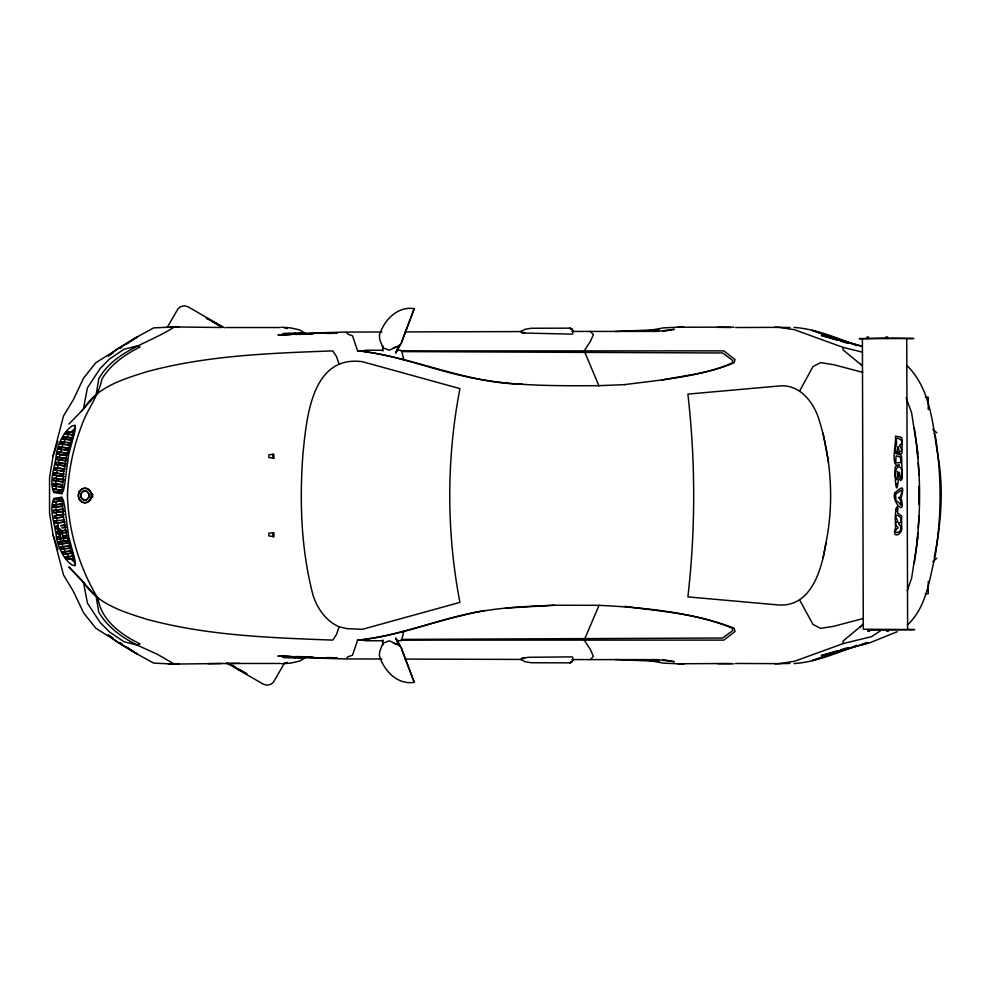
<?xml version="1.0" encoding="UTF-8"?>
<svg xmlns="http://www.w3.org/2000/svg" width="991" height="991" viewBox="0 0 991 991"><rect width="100%" height="100%" fill="white"/><g stroke="black" fill="none" stroke-linecap="round" stroke-linejoin="round"><path stroke-width="1.49" d="M63.263 503.725L53.08 505.175L53.229 507.454L62.693 506.128M295.07 657.962L295.12 656.5M281.32 656.067L283.364 657.59L301.128 658.16L299.183 657.529L299.208 656.637M63.35 500.566L53.204 501.966L54.022 499.551A74.189 1.041 -6.4 0 1 61.876 498.448M735.533 327.525L779.161 327.352L794.497 329.718L843.106 347.395L842.994 349.848L862.269 365.716M914.297 563.012C921.32 518.442 921.32 472.558 914.297 427.988M917.17 540.268L917.765 532.811M918.124 528.203L919.078 515.927M62.693 484.872L53.229 483.546L53.08 485.825L63.263 487.275M62.891 481.874L53.514 480.536L53.725 478.269L64.588 479.793M64.266 476.584L54.022 475.123L54.232 472.856L63.709 474.181L54.232 472.856M55.769 483.881L56.053 480.87L53.514 480.536M56.264 478.603L56.561 475.457L54.022 475.123M56.772 473.202L57.156 470.23L54.629 469.87L55.025 467.641L65.27 469.102M61.665 493.704L63.399 490.632L64.576 485.268L68.652 454.671L74.969 430.961L75.019 425.226L72.021 425.944C63.325 432.386 58.766 442.643 56.45 452.924C55.657 465.696 48.46 480.263 53.886 492.589L61.665 493.704L63.672 472.484L66.868 454.411L75.328 426.291M61.876 530.891L61.876 530.854A20.737 9.476 77.7 0 0 57.751 527.769L58.283 530.272A20.737 9.476 77.7 0 1 62.544 533.369L61.913 531.077M53.08 505.175L55.781 504.828L56.4 501.557M917.901 537.407L911.609 578.236L907.186 590.723M221.439 327.513L174.354 326.931L153.729 327.885L135.47 337.857L95.916 362.694L83.715 377.893L73.309 399.769L63.511 416.022L53.118 455.835L49.55 477.823L49.55 513.177L53.118 535.165L63.511 574.978L73.309 591.231L83.715 613.107L95.916 628.306L135.47 653.143L153.729 663.115L174.354 664.069L239.549 663.326M66.323 458.672L59.386 457.681L59.918 454.621L57.428 454.039L58.159 451.859A74.152 3.63 14.2 0 1 67.363 453.16L68.23 453.321M65.022 465.993L55.57 464.556L56.14 462.339A74.152 1.821 11.2 0 1 65.344 463.652L66.211 463.8M65.926 460.877L56.487 459.366L57.057 457.148A74.152 2.899 13 0 1 66.261 458.461L67.128 458.61M55.025 467.641L57.552 468.049L58.085 465.002M55.967 462.326L58.481 462.809L58.989 459.886M825.924 543.155C834.236 501.954 831.3 458.622 818.702 418.598C813.14 401.504 799.167 383.839 779.149 385.982L687.89 394.108C695.608 461.397 695.608 529.603 687.89 596.892L779.149 605.018C811.79 606.665 821.898 568.661 825.924 543.155L823.075 557.784M401.318 343.22L401.603 341.771M403.907 631.118L401.764 639.406L722.699 638.018L732.807 630.487L732.163 628.158C698.432 613.739 660.7 611.385 624.714 606.393M383.121 346.181L382.353 350.764L383.344 350.69M68.28 450.533L58.853 448.948L59.683 446.78A74.152 3.654 14.3 0 1 68.887 448.093L69.754 448.254M69.841 445.343L60.414 443.745L61.256 441.59A74.152 3.679 14.3 0 1 70.46 442.903M61.343 449.542L60.476 452.441L57.986 451.846M62.904 444.352L61.999 447.375L59.51 446.768M61.876 527.807L61.888 527.782A74.152 1.821 -11.2 0 0 65.344 527.348L66.211 527.2M53.118 455.835L57.936 441.342M339.071 626.82L347.321 628.69L362.409 629.297L459.935 602.379C446.371 532.192 446.371 458.808 459.935 388.621L362.409 361.703C311.063 354.79 306.553 419.131 302.874 454.547C299.455 501.657 301.053 549.671 313.119 595.541C317.566 608.833 325.965 620.985 339.071 626.82L336.531 634.426L332.765 640.112C270.506 637.758 207.33 635.714 146.854 619.288C123.181 611.819 97.143 604.299 83.368 581.705L87.419 603.11L100.141 622.509L109.58 632.035L123.974 641.71L136.944 644.992L157.495 654.37L174.354 664.069M484.797 610.543C441.8 617.678 401.033 635.627 357.615 640.112L352.462 655.286L347.965 656.736L346.379 658.916L381.894 659.027M401.95 340.842L414.052 309.13M71.179 440.252L62.421 438.716L63.424 436.573A74.176 3.729 14.4 0 1 71.971 437.836L72.838 437.985M505.534 608.09L554.576 605.241L599.035 605.315L584.244 640.112L590.339 649.514L593.423 656.376L590.326 659.61L571.795 659.56M395.768 352.833L399.1 345.425L399.745 344.571L395.768 352.833L401.256 343.369L414.238 308.647C397.317 305.959 383.703 320.39 379.38 335.491L379.764 339.541L382.91 347.791L389.302 350.207L399.2 345.723M934.216 557.636C940.979 524.264 944.089 489.244 937.808 455.365C932.828 424.47 930.66 389.24 907.322 365.89M65.27 439.409L63.87 442.221L61.207 441.59M799.613 391.049L812.954 366.633L820.498 362.595L833.803 364.725L862.789 372.393M167.157 327.525L178.021 308.833L180.312 306.826L184.202 305.773L188.092 306.814L224.523 327.848M284.281 663.475L273.417 682.167L271.138 684.174L267.248 685.227L263.358 684.186L226.914 663.152M72.838 435.074L65.084 433.637L66.471 431.543A74.176 3.853 14.6 0 1 73.545 432.633M573.331 660.365L569.875 662.843L531.25 662.744L525.205 661.74L520.746 659.498L522.307 657.999L528.996 657.293L571.77 656.872L572.798 657.293L572.798 658.705M63.399 436.573L66.632 437.341L68.664 434.479M907.322 625.11C926.696 607.049 929.335 579.648 935.293 555.356C941.648 515.704 941.648 475.296 935.293 435.644L934.216 433.364M81.423 411.265L96.139 394.641L98.766 378.822C114.807 350.257 148.811 343.716 174.354 326.931M68.874 424.061L82.327 410.348M735.533 663.475L779.161 663.648L794.497 661.282L843.106 643.605L842.994 641.152L863.446 624.07M860.213 627.241L863.297 624.305M74.325 428.979L70.448 432.472L66.372 431.531M932.766 561.686L936.829 558.181M281.32 334.933L283.364 333.41L301.128 332.84L299.183 333.471L299.208 334.363M880.541 630.747L871.646 636.606L843.106 643.605M113.259 352.722L108.118 356.091L117.731 348.621L137.699 336.729L126.117 344.298M119.688 348.51L122.265 346.825M305.662 657.467L299.604 661.121L290.549 663.115L281.469 663.821M397.118 346.342L393.353 347.829M572.303 661.678L569.875 662.843L571.287 662.174M62.928 541.235L63.994 540.739L63.461 538.224L61.95 537.122L63.164 536.837L62.309 533.988A21.468 9.811 77.7 0 0 59.361 531.672A20.377 9.315 77.7 0 0 58.37 531.238L59.163 533.827A18.073 8.25 77.7 0 1 60.401 534.459L60.922 534.793L59.2 535.128L59.745 537.642L61.764 538.757L60.03 539.017L60.872 541.866A52.994 24.205 77.7 0 0 62.061 541.557L63.189 541.136L62.061 541.557M897.289 631.713L869.565 642.874L821.291 655.571L837.482 650.728M866.654 642.899L861.167 645.079L867.794 642.453M856.732 645.364C836.441 653.143 816.039 662.038 794.088 663.574M849.535 647.742L812.162 660.563L866.865 642.874M862.789 618.607L833.803 626.275L820.498 628.405L812.954 624.367L799.613 599.951M840.43 649.848L847.788 647.656M59.386 533.319L59.918 536.379L57.428 536.961L57.577 537.803L57.986 539.154L60.476 538.559M69.754 542.746L68.887 542.907A74.152 3.654 -14.3 0 1 59.683 544.22L58.853 542.052L68.28 540.467M59.51 544.232L61.999 543.625L62.904 546.648L69.841 545.657M70.46 548.097A74.152 3.679 -14.3 0 1 61.256 549.41L60.414 547.255L62.904 546.648M61.207 549.41L63.87 548.779L65.27 551.591L71.179 550.748M72.838 553.015L71.971 553.164A74.176 3.729 -14.4 0 1 63.424 554.427L62.421 552.284L65.27 551.591M72.838 555.926L65.084 557.363L66.372 559.469L70.448 558.528L74.325 562.021M63.399 554.427L73.433 552.693M284.516 663.115L287.328 662.446M573.331 330.635L569.875 328.157L531.25 328.256L525.205 329.26L520.746 331.502L522.307 333.001L524.611 332.493M59.187 533.616A74.152 2.899 -13 0 1 57.057 533.852L56.487 531.634L65.926 530.123M58.085 525.998L55.57 526.444L55.967 528.674L58.481 528.191L58.989 531.114M663.078 331.39L674.314 329.322L657.206 331.39L571.795 331.44M69.097 540.578L68.243 540.727A74.152 3.642 -14.2 0 1 59.039 542.04L58.853 542.052M72.194 550.835L71.327 550.996A74.176 3.704 -14.4 0 1 62.767 552.247L62.421 552.284M73.755 556.038L72.888 556.186A74.176 3.791 -14.5 0 1 65.815 557.276L65.084 557.363M661.815 380.098C685.326 375.242 710.274 373.297 732.163 362.842L732.807 360.513L722.699 352.982L401.764 351.594L403.907 359.882M68.23 537.679L67.363 537.84A74.152 3.63 -14.2 0 1 63.994 538.398M67.128 532.39L66.261 532.539A74.152 2.899 -13 0 1 62.891 533.084M64.266 514.416C52.585 514.391 49.959 520.089 63.61 516.807L56.772 517.798L57.156 520.77L54.629 521.13L55.025 523.359L57.552 522.951L58.048 525.787M65.815 524.982L64.948 525.119A74.152 1.325 -10.3 0 1 60.55 525.775M53.204 501.966L53.526 501.917A74.176 0.669 -7 0 1 62.086 500.703L62.966 500.579M53.229 507.454L62.606 506.116M64.588 511.207L53.725 512.731L53.514 510.464L62.891 509.126M53.725 512.731L63.969 511.269M55.025 523.359L65.27 521.898M61.665 497.296L53.886 498.411C48.46 510.737 55.657 525.304 56.45 538.076C58.766 548.357 63.325 558.614 72.021 565.056L75.019 565.774L74.969 560.039L68.652 536.329L64.576 505.732L63.399 500.368L61.665 497.296L63.672 518.516L66.868 536.589L75.328 564.709M61.368 498.535L53.737 499.588M55.781 504.828L62.544 503.862M53.514 510.464L62.978 509.139M54.022 515.877L63.498 514.552M54.629 521.13L64.093 519.779M58.94 522.765L64.489 521.972M60.86 525.602L65.022 525.007M62.644 527.596L65.418 527.2M64.081 535.784L66.855 535.388M63.251 538.163L67.413 537.568M63.387 543.427L68.936 542.634M67.896 548.209L70.584 547.825M54.232 518.144L56.772 517.798M274.061 456.962L273.813 454.262L268.871 454.758L268.871 457.508L274.197 458.325M274.061 535.388L273.813 532.675L268.871 533.17L268.871 535.92L274.197 536.738M624.714 384.607C661.406 379.801 699.51 376.865 734.083 362.842L735.025 359.522L723.826 350.888L400.785 350.888M55.57 526.444L55.744 526.432A74.152 1.325 -10.3 0 0 57.874 526.159M66.372 559.469L66.471 559.457A74.176 3.853 -14.6 0 0 73.545 558.367M55.967 528.674L56.14 528.661A74.152 1.821 -11.2 0 0 58.271 528.389M56.487 531.634L56.66 531.622A74.152 2.453 -12.2 0 0 59.633 531.263M363.97 639.492C397.602 635.603 429.586 622.881 462.524 615.349C492.589 607.644 523.719 606.467 554.576 605.241M280.329 663.462L225.948 663.475M789.901 663.462L774.776 663.735M57.428 536.961L57.602 536.949A74.152 3.481 -14 0 0 59.745 536.726M57.986 539.154L58.159 539.141A74.152 3.63 -14.2 0 0 62.024 538.695M60.414 547.255L60.6 547.243A74.152 3.667 -14.3 0 0 69.804 545.93M329.656 332.778L277.914 334.946L286.461 334.834M614.829 331.49L659.065 329.631L649.501 330.461L663.301 327.885L683.926 326.931M590.326 331.39L593.423 334.624L590.339 341.486L584.244 350.888L598.861 385.685L625.036 384.607M299.183 333.471L345.487 332.022M284.392 334.834L290.524 334.636M296.482 334.45L312.933 333.93M327.191 333.484L337.324 333.162M225.948 327.525L280.329 327.538M207.974 663.66L221.439 663.487M677.695 663.772L731.011 663.487M677.695 327.228L733.922 327.141M774.776 327.265L789.901 327.538M168.123 663.772L179.123 663.697M598.861 385.685L599.035 385.685C553.189 385.833 506.624 386.416 461.744 375.651C426.985 367.785 393.266 354.208 357.615 350.888L352.462 335.714L347.965 334.264L346.379 332.084L381.894 331.973M405.046 331.911L522.393 331.576M867.014 337.014L868.612 337.014M885.855 336.965L887.453 336.952M885.248 338.067L859.147 338.674L913.776 338.513L891.491 338.055M885.657 338.067L888.01 338.067M888.939 338.055L889.732 338.055M867.014 338.389L868.624 338.389M885.855 338.327L887.465 338.327M867.918 629.979L869.528 629.979M886.759 629.929L888.37 629.917M867.633 630.251L914.681 629.582L863.297 629.211L862.393 339.195M867.918 631.354L869.528 631.354M886.759 631.304L888.37 631.292M365.146 640.781L383.344 640.743M396.635 640.706L401.07 640.694M357.615 350.888L365.357 350.888M925.235 397.205L928.257 397.205L928.257 409.63M925.235 593.795L928.257 593.795L928.257 581.37M357.615 640.112L365.357 640.112M400.785 640.112L723.826 640.112L735.025 631.478L734.083 628.158C691.198 612.054 644.373 607.545 598.861 605.315M590.326 659.61L657.206 659.61L674.314 661.678L663.078 659.61M365.146 350.219L383.344 350.257M396.635 350.294L401.07 350.306M405.046 659.089L522.393 659.424M168.123 327.228L179.123 327.303M717.546 663.66L733.922 663.859M717.546 327.34L731.011 327.513M286.461 656.166L277.914 656.054L329.656 658.222M683.926 664.069L663.301 663.115L649.501 660.539L659.065 661.369L614.829 659.51M284.392 656.166L290.524 656.364M296.482 656.55L312.933 657.07M327.191 657.516L337.324 657.838M299.183 657.529L345.487 658.978M60.414 443.745L60.6 443.757A74.152 3.667 14.3 0 1 69.804 445.07M58.853 448.948L59.039 448.96A74.152 3.642 14.2 0 1 68.243 450.273L69.097 450.422M57.428 454.039L57.602 454.051A74.152 3.481 14 0 1 66.806 455.365M794.088 327.426C816.039 328.962 836.441 337.857 856.732 345.636M281.469 327.179L290.549 327.885L299.604 329.879L305.662 333.533M383.344 640.31L382.353 640.236L383.121 644.819M522.505 384.248C467.863 383.257 417.397 358.953 363.97 351.508M62.421 438.716L62.767 438.753A74.176 3.704 14.4 0 1 71.327 440.004L72.194 440.165M56.487 459.366L56.66 459.378A74.152 2.453 12.2 0 1 65.864 460.691M65.084 433.637L65.815 433.711A74.176 3.791 14.5 0 1 72.888 434.814L73.755 434.962M55.57 464.556L55.744 464.568A74.152 1.325 10.3 0 1 64.948 465.881L65.815 466.018M63.35 490.434L53.204 489.034L53.737 491.412L61.368 492.465M53.08 485.825L62.544 487.138M62.966 490.421L62.086 490.297A74.176 0.669 7 0 1 53.526 489.083L53.204 489.034M63.969 479.731L58.704 478.987M62.606 484.884L53.229 483.546M66.632 437.341L73.433 438.307M67.896 442.791L70.584 443.175M63.387 447.573L68.936 448.366M61.863 452.639L67.413 453.432M59.918 454.621L66.855 455.612M58.481 462.809L65.418 463.8M57.552 468.049L64.489 469.028M54.629 469.87L64.093 471.22M59.596 470.576L64.006 471.208M56.561 475.457L63.498 476.448M57.738 478.851L53.725 478.269M56.053 480.87L62.978 481.861M53.737 491.412L54.022 491.449A74.189 1.041 6.4 0 0 61.876 492.552M522.307 333.001L571.77 334.128L572.798 333.707L572.798 332.295M56.883 457.136L59.386 457.681M522.307 657.999L524.611 658.507M284.516 327.885L287.328 328.554M843.106 347.395L862.678 352.201M861.167 345.921L821.291 335.429L837.482 340.272M840.43 341.152L847.788 343.344M861.117 346.268L812.162 330.437L849.535 343.258M393.353 643.171L397.118 644.658M206.339 318.309L208.729 319.275M207.652 319.065L210.265 320.155M244.269 672.629L246.883 673.719M211.207 320.973L216.026 323.487M245.718 673.062L238.15 669.012M214.143 322.67L219.568 325.531M239.029 669.396L241.742 670.833M399.2 645.277L389.302 640.793L382.91 643.209L379.764 651.459L379.38 655.509C383.703 670.61 397.317 685.041 414.238 682.353L401.256 647.631L395.768 638.167L399.745 646.429L399.1 645.575L395.768 638.167M209.919 319.957L217.847 324.528M218.28 324.788L222.839 327.426M228.636 663.598L231.052 664.998M235.424 667.513L245.793 673.508M113.259 638.278L108.118 634.909L117.731 642.379L137.699 654.271L126.117 646.702M119.688 642.49L122.265 644.175M217.017 324.057L219.432 325.766M236.304 667.872L232.687 665.308L234.619 666.968M932.766 429.314L936.829 432.819M860.213 363.759L862.368 365.865M82.327 580.652L68.874 566.939L96.139 596.359L98.766 612.178C107.585 627.229 121.782 637.287 136.944 644.992L140.053 643.989C121.36 634.661 101.491 620.762 97.96 598.453C79.28 567.409 68.639 531.721 67.425 495.5C68.329 471.344 73.235 447.424 81.919 424.866C87.456 409.035 98.778 395.805 101.875 379.119C110.769 364.292 124.977 354.518 140.053 347.011L136.944 346.008L123.974 349.29L109.58 358.965L100.141 368.491L87.419 387.89L83.368 409.295C97.143 386.701 123.181 379.181 146.854 371.712C207.33 355.286 270.506 353.242 332.765 350.888L336.531 356.574L339.071 364.18M66.632 553.659L68.664 556.521M56.4 489.443L55.781 486.172M414.052 681.87L401.95 650.158M906.071 397.676L911.609 412.764L917.901 453.593M53.118 535.165L57.936 549.658M401.318 647.78L401.603 649.229M823.075 433.216L828.575 462.475M55.769 507.119L56.053 510.13M56.264 512.397L56.561 515.543M272.736 454.262L273.12 458.325M272.736 532.675L273.12 536.738M917.17 450.732L917.765 458.189M918.124 462.797L919.078 475.073M295.07 333.038L295.12 334.5M906.74 339.058L907.632 629.074M918.93 486.581L918.93 504.419M66.806 535.635A74.152 3.481 -14 0 1 63.436 536.205M65.864 530.309A74.152 2.453 -12.2 0 1 62.495 530.854M92.448 493.58A7.395 6.689 -90 0 1 92.448 497.42M895.046 470.589L895.43 481.465C896.744 494.236 897.673 484.983 898.391 479.396A14.803 14.208 89.8 0 1 899.246 478.74L900.745 480.635L902.293 478.517L901.562 456.504L900.968 455.154L897.016 454.002L898.168 451.884L900.274 453.915L901.897 453.519L902.194 443.782A43.047 39.863 89.8 0 0 902.033 438.703L901.5 437.341L895.455 436.127C896.719 441.503 889.584 468.52 899.332 465.064L895.257 466.687L895.046 470.589M895.814 469.474C893.82 479.198 898.032 485.64 897.363 471.134C898.205 472.596 898.069 483.323 899.06 472.744C900.026 469.722 899.63 483.1 901.599 476.299C903.631 470.75 900.051 462.809 895.814 469.474M900.831 527.633C902.132 532.774 891.937 535.152 896.793 528.822C901.178 527.224 893.027 525.849 896.273 522.183C900.497 522.839 894.229 517.649 896.273 515.27C898.849 514.663 903.197 519.259 900.286 522.554C895.691 523.112 901.463 525.193 900.831 527.633M895.802 438.641C898.168 445.083 894.402 445.194 895.604 453.407C897.227 452.268 897.722 448.527 898.069 446.445C898.75 448.043 898.453 453.147 901.339 451.289C903.173 448.898 897.115 444.525 900.893 444.513C904.139 440.512 898.49 437.328 895.802 438.641M895.678 459.762L896 462.772L900.881 462.686L900.46 457.136L896.236 455.86L895.678 459.762M901.562 526.221C903.928 534.446 890.686 540.206 895.604 527.646L895.22 517.153L895.901 508.668L897.078 506.674L897.92 508.433L897.561 513.078L901.624 515.915L901.562 526.221M894.873 492.861C890.959 500.368 906.48 518.677 901.104 498.126C904.015 486.742 903.519 484.921 894.873 492.861M900.93 502.685L900.831 505.199L898.577 502.251L896.025 500.889L895.629 495.426L896.037 493.729L901.451 489.963L901.599 493.035L900.237 497.321L898.416 497.556L900.608 500.232L900.93 502.685M896.471 484.326C896.731 488.34 897.598 481.304 896.471 484.326M896.558 510.043C896.855 514.032 897.66 507.033 896.558 510.043M571.287 328.826L569.875 328.157L572.303 329.322L571.287 328.826M88.979 495.5L88.843 494.348A4.435 4.014 -90 0 0 82.389 492.106A4.435 4.014 -90 0 0 83.269 499.514A4.435 4.014 -90 0 0 88.979 495.5M79.181 491.796A7.395 6.689 90 0 0 84.978 502.895A7.395 6.689 90 0 0 90.776 491.796A7.395 6.689 90 0 0 79.181 491.796M79.305 491.932A7.148 6.466 90 0 0 84.904 502.648A7.148 6.466 90 0 0 90.503 491.932A7.148 6.466 90 0 0 79.305 491.932M88.533 498.039A4.744 4.298 -90 0 0 85.077 490.756A4.744 4.298 -90 0 0 81.101 497.693A4.744 4.298 -90 0 0 88.533 498.039"/></g></svg>
